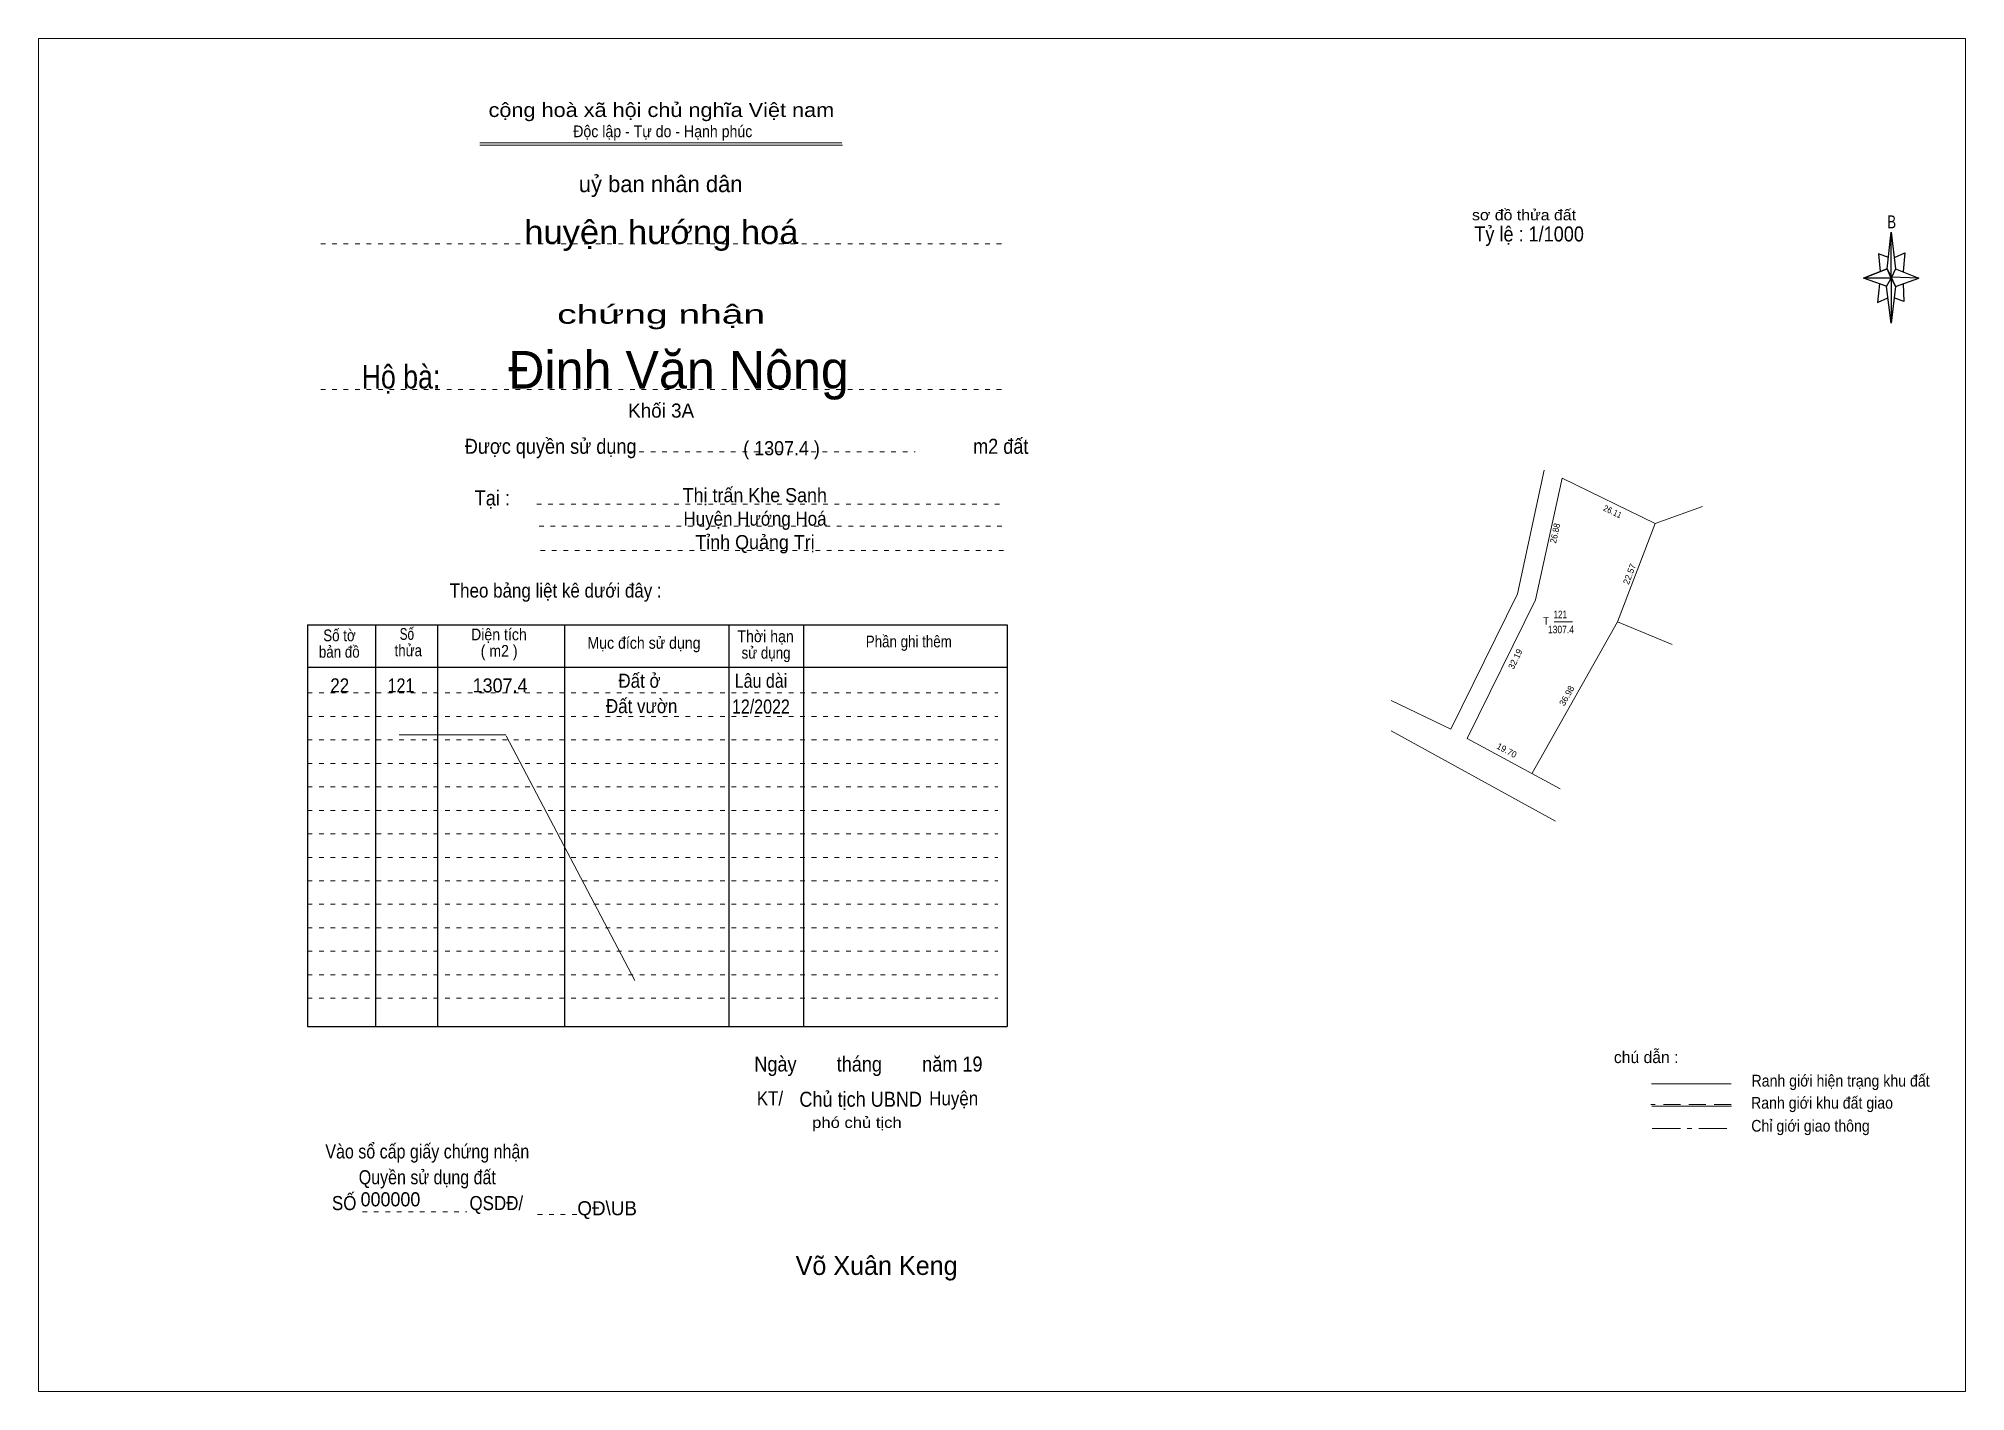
# Model space of a CAD drawing. Header units: centimetres. Extents: x -0.5 to 40.5, y 0 to 28.8.
import ezdxf
from ezdxf.enums import TextEntityAlignment as Align

# ---------------------------------------------------------------- set-up
doc = ezdxf.new("R2010")
doc.units = ezdxf.units.CM
doc.header["$LTSCALE"] = 0.12
for name, pattern in [('DOT_DASHED', [7.7, 5, -1.2, 0.3, -1.2]), ('DOTTED', [1.5, 0.3, -1.2]), ('MEDIUM_DASHED', [4.5, 3, -1.5])]:
    doc.linetypes.add(name, pattern=pattern)
for name, color, linetype, lineweight in [('1', 7, 'DOTTED', 13), ('4', 7, 'Continuous', 13), ('50', 7, 'Continuous', 25)]:
    doc.layers.add(name, color=color, linetype=linetype, lineweight=lineweight)
doc.layers.add('34', color=7, linetype='Continuous')
doc.layers.add('51', color=7, linetype='Continuous')

msp = doc.modelspace()

# ---------------------------------------------------------------- linework, layer by layer
at = {"layer": '1', "linetype": 'Continuous'}
for p, q in [((8.91, 26.55), (16.62, 26.55)), ((8.91, 26.5), (16.63, 26.5))]:
    msp.add_line(p, q, dxfattribs=at)
at = {"layer": '1'}
for p, q in [((5.52, 24.4), (20.02, 24.4)), ((5.52, 21.3), (20.02, 21.3)), ((12.06, 19.97), (18.18, 19.97)), ((10.12, 18.86), (20.06, 18.86)), ((10.17, 18.39), (20.11, 18.39)), ((10.2, 17.87), (20.14, 17.87)), ((5.24, 14.84), (19.94, 14.84)), ((5.24, 14.34), (19.94, 14.34)), ((5.24, 13.84), (19.94, 13.84)), ((5.24, 13.34), (19.94, 13.34)), ((5.24, 12.84), (19.94, 12.84)), ((5.24, 12.34), (19.94, 12.34)), ((5.24, 11.84), (19.94, 11.84)), ((5.24, 11.34), (19.94, 11.34)), ((5.24, 10.84), (19.94, 10.84)), ((5.24, 10.34), (19.94, 10.34)), ((5.24, 9.84), (19.94, 9.84)), ((5.24, 9.34), (19.94, 9.34)), ((5.24, 8.84), (19.94, 8.84)), ((5.24, 8.34), (19.94, 8.34)), ((6.41, 3.79), (8.63, 3.79)), ((10.14, 3.74), (11.2, 3.74))]:
    msp.add_line(p, q, dxfattribs=at)
at = {"layer": '1', "linetype": 'Continuous', "lineweight": 25}
for p, q in [((5.24, 16.29), (20.14, 16.29)), ((5.24, 16.29), (5.24, 7.74)), ((6.69, 16.29), (6.69, 7.74)), ((8.01, 16.29), (8.01, 7.74)), ((10.71, 16.29), (10.71, 7.74)), ((14.21, 16.29), (14.21, 7.74)), ((15.8, 16.29), (15.8, 7.74)), ((20.14, 16.29), (20.14, 7.74)), ((5.24, 15.39), (20.14, 15.39)), ((5.24, 7.74), (20.14, 7.74))]:
    msp.add_line(p, q, dxfattribs=at)
at = {"layer": '1', "linetype": 'Continuous'}
msp.add_lwpolyline([(-0.49, -0.03), (40.55, -0.03), (40.55, 28.77), (-0.49, 28.77)], close=True, dxfattribs=at)
at = {"layer": '4'}
for p, q in [((33.94, 18.45), (34.95, 18.81)), ((31.79, 16.35), (32.18, 16.35)), ((34.3, 15.87), (33.14, 16.35)), ((28.32, 14.68), (29.59, 14.07)), ((28.32, 14.03), (31.82, 12.11)), ((31.92, 12.8), (29.94, 13.87))]:
    msp.add_line(p, q, dxfattribs=at)
for points in [[(29.59, 14.07), (31.01, 16.95), (31.58, 19.58)], [(29.94, 13.87), (31.39, 16.82), (31.96, 19.41)], [(31.96, 19.41), (33.94, 18.45), (33.14, 16.35), (31.32, 13.13)]]:
    msp.add_lwpolyline(points, dxfattribs=at)
at = {"layer": '50'}
for p, q in [((38.88, 23.87), (38.97, 24.65)), ((39.06, 23.87), (39.56, 23.67)), ((38.88, 23.49), (38.38, 23.67)), ((39.06, 23.49), (38.97, 22.71)), ((39.22, 23.55), (39.24, 23.17)), ((39.24, 23.17), (39.03, 23.25))]:
    msp.add_line(p, q, dxfattribs=at)
at = {"layer": '50', "lineweight": 13}
for p, q in [((7.19, 13.95), (9.46, 13.95)), ((9.47, 13.93), (12.21, 8.72)), ((35.56, 6.52), (33.86, 6.52)), ((35.57, 6.04), (33.87, 6.04))]:
    msp.add_line(p, q, dxfattribs=at)
at = {"layer": '50', "linetype": 'MEDIUM_DASHED', "lineweight": 13}
msp.add_line((35.56, 6.08), (33.85, 6.08), dxfattribs=at)
at = {"layer": '50', "linetype": 'DOT_DASHED', "lineweight": 13}
msp.add_line((33.88, 5.57), (35.59, 5.57), dxfattribs=at)
at = {"layer": '50'}
for points in [[(38.97, 24.65), (39.06, 23.87), (38.97, 23.67)], [(38.97, 23.67), (38.38, 23.67), (38.88, 23.87), (39.06, 23.49), (39.56, 23.67), (38.97, 23.69)], [(38.97, 23.67), (38.97, 22.71), (38.87, 23.49)]]:
    msp.add_lwpolyline(points, close=True, dxfattribs=at)
for points in [[(38.97, 23.67), (38.88, 23.87), (38.38, 23.67)], [(38.91, 24.11), (38.7, 24.19), (38.73, 23.81)], [(39.04, 24.11), (39.26, 24.21), (39.22, 23.81)], [(38.72, 23.55), (38.68, 23.15), (38.9, 23.25)], [(38.97, 23.67), (39.06, 23.49), (39.56, 23.67)]]:
    msp.add_lwpolyline(points, dxfattribs=at)

# ---------------------------------------------------------------- texts
at = {"layer": '1'}
for s, height, width, p in [('cộng hoà xã hội chủ nghĩa Việt nam', 0.3, 1.15, (12.775, 27.1)), ('Độc lập - Tự do - Hạnh phúc', 0.25, 0.9, (12.805, 26.67)), ('chứng nhận', 0.4, 1.55, (12.77, 22.7)), ('Được quyền sử dụng                                                                   m2 đất', 0.32, 0.9, (14.59, 19.93)), ('Tại :', 0.32, 0.9, (9.175, 18.83)), ('Theo bảng liệt kê dưới đây :', 0.3, 0.9, (10.525, 16.87)), ('Số tờ', 0.25, 0.85, (5.92, 15.94)), ('Số ', 0.25, 0.75, (7.39, 15.97)), ('Diện tích', 0.25, 0.9, (9.315, 15.96)), ('Mục đích sử dụng', 0.25, 0.9, (12.405, 15.78)), ('Thời hạn', 0.25, 0.9, (14.995, 15.92)), ('Phần ghi thêm', 0.25, 0.85, (18.045, 15.81)), ('bản đồ', 0.25, 0.85, (5.915, 15.59)), ('thửa', 0.25, 0.85, (7.385, 15.62)), ('( m2 )', 0.25, 0.9, (9.32, 15.61)), ('sử dụng', 0.25, 0.85, (15.005, 15.57)), ('Ngày        tháng        năm 19', 0.32, 0.9, (17.185, 6.78)), ('Chủ tịch UBND', 0.32, 0.9, (17.02, 6.03)), ('Vào sổ cấp giấy chứng nhận', 0.3, 0.85, (7.79, 4.93)), ('Quyền sử dụng đất', 0.3, 0.85, (7.79, 4.38)), ('SỐ                        QSDĐ/', 0.3, 0.9, (7.795, 3.83))]:
    msp.add_text(s, height=height, dxfattribs=dict(at, width=width)).set_placement(p, align=Align.CENTER)
msp.add_text('uỷ ban nhân dân', height=0.35, dxfattribs=at).set_placement((12.76, 25.5), align=Align.CENTER)
at = {"layer": '34'}
for s, height, width, p in [('huyện hướng hoá', 0.5, 1.1, (12.775, 24.4)), ('Hộ bà:', 0.5, 0.85, (7.23, 21.32)), ('( 1307.4 )', 0.3, 0.95, (15.335, 19.9)), ('Thị trấn Khe Sanh', 0.3, 0.95, (14.765, 18.9)), ('Huyện Hướng Hoá', 0.3, 0.9, (14.77, 18.4)), ('Tỉnh Quảng Trị', 0.3, 0.95, (14.77, 17.9)), ('22', 0.3, 0.9, (5.925, 14.85)), ('121', 0.3, 0.85, (7.23, 14.85)), ('1307.4', 0.3, 0.95, (9.34, 14.85)), ('000000', 0.3, 0.95, (7.005, 3.91))]:
    msp.add_text(s, height=height, dxfattribs=dict(at, width=width)).set_placement(p, align=Align.CENTER)
for s, height, p in [('Đinh Văn Nông', 0.8, (13.14, 21.32)), ('Khối 3A', 0.3, (12.77, 20.7))]:
    msp.add_text(s, height=height, dxfattribs=at).set_placement(p, align=Align.CENTER)
at = {"layer": '4', "width": 0.95}
for s, height, rotation, p in [('26.11', 0.13, 334.456, (33.007, 18.6406)), ('26.88', 0.135, 77.649, (31.875, 18.2256))]:
    msp.add_text(s, height=height, rotation=rotation, dxfattribs=at).set_placement(p, align=Align.CENTER)
at = {"layer": '4'}
for s, height, rotation, p in [('22.57', 0.1348, 69.325, (33.4578, 17.3462)), ('32.19', 0.135, 63.841, (31.0233, 15.5302)), ('36.98', 0.135, 60.482, (32.1171, 14.7467)), ('19.70', 0.135, 331.471, (30.7478, 13.5571))]:
    msp.add_text(s, height=height, rotation=rotation, dxfattribs=at).set_placement(p, align=Align.CENTER)
at = {"layer": '4', "width": 0.95}
msp.add_text('T', height=0.16, dxfattribs=at).set_placement((31.68, 16.29), align=Align.RIGHT)
at = {"layer": '4'}
for s, width, p in [('121', 0.8, (31.92, 16.43)), ('1307.4', 0.85, (31.935, 16.11))]:
    msp.add_text(s, height=0.16, dxfattribs=dict(at, width=width)).set_placement(p, align=Align.CENTER)
at = {"layer": '50'}
for s, height, width, p in [('sơ đồ thửa đất ', 0.23, 1.1, (31.195, 24.9)), ('B', 0.2756, 0.75, (38.98, 24.73)), ('Đất ở ', 0.3, 0.9, (12.36, 14.95)), ('Lâu dài ', 0.3, 0.85, (14.945, 14.95)), ('Đất vườn', 0.3, 0.9, (12.355, 14.41)), ('12/2022', 0.3, 0.85, (14.895, 14.4)), ('Ranh giới hiện trạng khu đất', 0.25, 0.9, (37.89, 6.46)), ('KT/                               Huyện ', 0.3, 0.9, (17.215, 6.06)), ('Ranh giới khu đất giao', 0.25, 0.9, (37.495, 5.99)), ('phó chủ tịch', 0.23, 1.15, (16.94, 5.58)), ('Chỉ giới giao thông', 0.25, 0.9, (37.25, 5.5))]:
    msp.add_text(s, height=height, dxfattribs=dict(at, width=width)).set_placement(p, align=Align.CENTER)
for s, height, p in [('chú dẫn :', 0.25, (33.75, 6.96)), ('QĐ\\UB', 0.3, (11.62, 3.72)), ('Võ Xuân Keng', 0.4, (17.36, 2.45))]:
    msp.add_text(s, height=height, dxfattribs=at).set_placement(p, align=Align.CENTER)
at = {"layer": '51', "width": 0.9}
msp.add_text('Tỷ lệ : 1/1000', height=0.32, dxfattribs=at).set_placement((30.09, 24.45))

doc.saveas('drawing.dxf')
